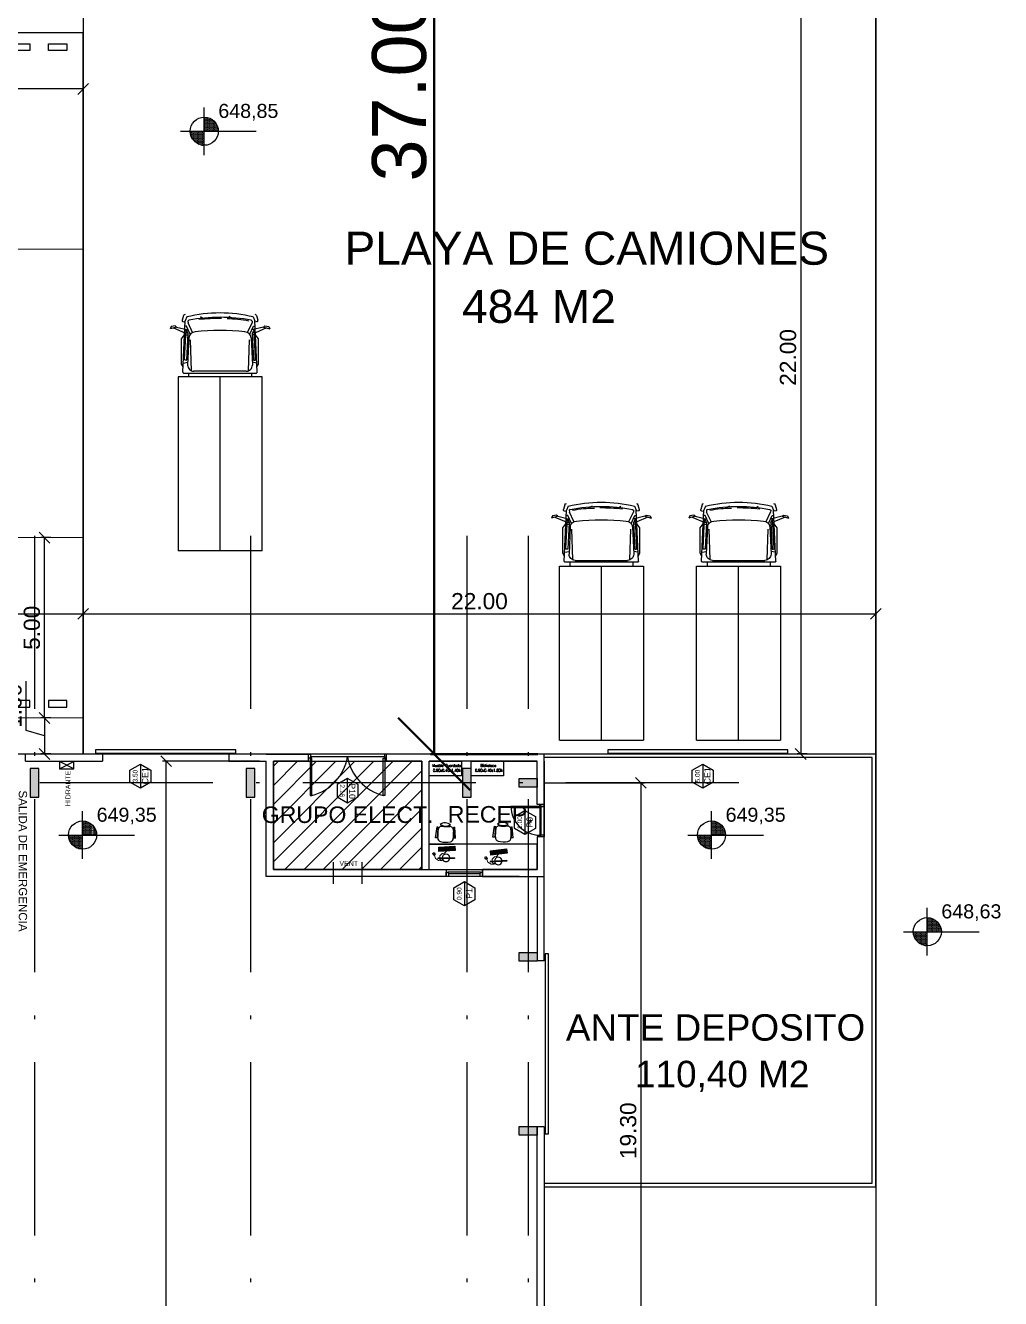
# Model space of a CAD drawing. Header units: metres. Extents: x 0 to 8715937, y -236336 to 216.
# Drawn here: x 176.4 to 203.46, y 92.03 to 127.34 of the extents above; entities that cross this region are included whole.
import ezdxf
from ezdxf.enums import TextEntityAlignment as Align

# ---------------------------------------------------------------- set-up
doc = ezdxf.new("R2010")
doc.units = ezdxf.units.M
doc.header["$MEASUREMENT"] = 0
doc.header["$PDMODE"] = 3
doc.linetypes.add('ACAD_ISO10W100', pattern=[18, 12, -3, 0, -3])
doc.linetypes.add('CENTRO', pattern=[2, 1.25, -0.25, 0.25, -0.25])
for name, color, linetype in [('0-BLOCK-ARQUITECTURA', 7, 'Continuous'), ('0-BLOCK-COCHERAS', 7, 'Continuous'), ('0-BLOCK-ESTRUCTURA', 7, 'Continuous'), ('1', 7, 'Continuous'), ('Autos', 65, 'Double0 raya'), ('AUX', 251, 'Continuous'), ('CARPINTERIA', 3, 'Continuous'), ('CARPINTERIA II', 7, 'Continuous'), ('CARPINTERIA III', 252, 'Continuous'), ('COCHERAS', 251, 'Continuous'), ('COLUMNAS', 210, 'Continuous'), ('COLUMNAS HATCH', 251, 'Continuous'), ('COTAS ESTACIONAMIENTO', 2, 'Continuous'), ('COTAS EXTERIORES', 2, 'Continuous'), ('COTAS INTERIORES', 2, 'Continuous'), ('EJES', 251, 'ACAD_ISO10W100'), ('FRIO', 7, 'Continuous'), ('MUEBLES', 45, 'Continuous'), ('MURO', 4, 'Continuous'), ('MURO_BL_HORM', 4, 'Continuous'), ('terreno mensura', 6, 'Continuous'), ('TEXTO', 7, 'Continuous'), ('TXT CARP', 3, 'Continuous')]:
    doc.layers.add(name, color=color, linetype=linetype)
doc.styles.add('AR', font='arial.ttf')
doc.styles.add('ARIAL', font='arial.ttf')
doc.styles.add('txt7', font='romans.shx', dxfattribs={"width": 0.7})
doc.linetypes.add('Double0 raya', pattern='A,0,[3,modif2010-21.Shx,S=0.001058,R=0,X=0,Y=-0.033333],-0.283333,0', length=0.283333)
doc.dimstyles.new('DIARCO-01', dxfattribs={"dimtxt": 0.45, "dimasz": 0.3, "dimexe": 0.1, "dimexo": 0.18, "dimgap": 0.12, "dimtad": 1, "dimzin": 0, "dimdsep": 46, "dimtxsty": 'AR', "dimblk": 'OBLIQUE', "dimcen": 0.09, "dimclrd": 52, "dimclre": 251, "dimclrt": 256, "dimadec": 0, "dimazin": 0, "dimtfac": 1, "dimtofl": 0, "dimtmove": 1, "dimatfit": 3, "dimldrblk": 'OBLIQUE', "dimfxl": 0.18, "dimtolj": 1, "dimtzin": 0, "dimarcsym": 1})

# ---------------------------------------------------------------- blocks, each defined once
blk = doc.blocks.new('CAMION')
at = {"layer": 'Autos', "linetype": 'Continuous', "flags": 128}
for points in [[(0, 0, 0.059845), (-0.923, -0.111)], [(0.923, -0.111, 0.059845), (0, 0)], [(-1.052, -0.204, 0.435175), (-1.029, -0.241)], [(-0.971, -0.04, 0.277983), (-1.015, -0.074)], [(0, -0.12, 0.045933), (-0.866, -0.2)], [(0.044, -0.153, 0.032238), (-0.585, -0.185)], [(0.866, -0.2, 0.045933), (0, -0.12)], [(0.8, -0.224, 0.042433), (0.194, -0.163)], [(1.015, -0.074, 0.277983), (0.971, -0.04)], [(1.029, -0.241, 0.435175), (1.052, -0.204)], [(-0.892, -0.571, 0.121194), (-0.893, -0.566)], [(-0.692, -0.525, 0.400399), (-0.862, -0.687)], [(0.692, -0.525, 0.054077), (-0.692, -0.525)], [(0.862, -0.687, 0.400399), (0.692, -0.525)], [(0.893, -0.566, 0.121194), (0.892, -0.571)], [(-0.984, -1.287, 0.428165), (-0.964, -1.308)], [(-0.936, -1.308, 0.400399), (-0.926, -1.298)], [(0.926, -1.298, 0.400399), (0.936, -1.308)], [(0.964, -1.308, 0.428165), (0.984, -1.287)], [(-1.031, -1.636, 0.428165), (-1.001, -1.668)], [(-0.898, -1.444, 0.414214), (-0.728, -1.614)], [(0.728, -1.614, 0.414214), (0.898, -1.444)], [(1.001, -1.668, 0.428165), (1.031, -1.636)]]:
    blk.add_lwpolyline(points, format="xyb", dxfattribs=at)
for points in [[(-1.015, -0.074), (-1.052, -0.204)], [(-1.031, -1.636), (-0.964, -0.222)], [(-1.029, -0.241), (-0.966, -0.254)], [(-0.923, -0.111), (-0.964, -0.222)], [(-0.866, -0.2), (-0.893, -0.224)], [(-0.893, -0.224), (-0.888, -0.274)], [(-0.764, -0.541), (-0.888, -0.274)], [(-0.451, -0.172), (-0.545, -0.11)], [(0.365, -0.17), (0.247, -0.098)], [(0.764, -0.541), (0.888, -0.274)], [(0.866, -0.2), (0.893, -0.224)], [(0.893, -0.224), (0.888, -0.274)], [(0.923, -0.111), (0.964, -0.222)], [(1.031, -1.636), (0.964, -0.222)], [(1.029, -0.241), (0.966, -0.254)], [(1.015, -0.074), (1.052, -0.204)], [(-1.357, -0.379), (-1.381, -0.44)], [(-1.211, -0.392), (-1.381, -0.44)], [(-1.245, -0.361), (-1.357, -0.379)], [(-1.29, -0.414), (-0.98, -0.549)], [(-1.211, -0.392), (-1.245, -0.361)], [(-1.211, -0.392), (-0.881, -0.47)], [(-1.066, -0.715), (-0.982, -0.603)], [(-0.984, -1.287), (-0.944, -0.455)], [(-0.929, -0.366), (-0.971, -0.366)], [(-0.952, -0.609), (-0.894, -0.609)], [(-0.949, -0.553), (-0.899, -0.553)], [(-0.944, -0.455), (-0.893, -0.566)], [(-0.825, -0.589), (-0.929, -0.366)], [(-0.892, -0.571), (-0.926, -1.298)], [(-0.862, -0.687), (-0.898, -1.444)], [(0.825, -0.589), (0.929, -0.366)], [(0.862, -0.687), (0.898, -1.444)], [(1.211, -0.392), (0.881, -0.47)], [(0.892, -0.571), (0.926, -1.298)], [(0.944, -0.455), (0.893, -0.566)], [(0.952, -0.609), (0.894, -0.609)], [(0.949, -0.553), (0.899, -0.553)], [(0.929, -0.366), (0.971, -0.366)], [(0.984, -1.287), (0.944, -0.455)], [(1.29, -0.414), (0.98, -0.549)], [(1.066, -0.715), (0.982, -0.603)], [(1.211, -0.392), (1.245, -0.361)], [(1.211, -0.392), (1.381, -0.44)], [(1.245, -0.361), (1.357, -0.379)], [(1.357, -0.379), (1.381, -0.44)], [(-1.066, -1.417), (-1.066, -0.715)], [(-0.792, -1.601), (-0.815, -0.749)], [(0.792, -1.601), (0.815, -0.749)], [(1.066, -1.417), (1.066, -0.715)], [(-1.02, -1.389), (-0.894, -1.367)], [(-0.936, -1.308), (-0.964, -1.308)], [(1.02, -1.389), (0.894, -1.367)], [(0.936, -1.308), (0.964, -1.308)], [(-1.025, -1.498), (-1.066, -1.417)], [(-1.001, -1.668), (1.001, -1.668)], [(-0.875, -1.668), (-0.875, -1.771)], [(0.728, -1.614), (-0.728, -1.614)], [(0.875, -1.668), (0.875, -1.771)], [(1.025, -1.498), (1.066, -1.417)], [(1.165, -1.771), (-1.165, -1.771)], [(-1.165, -1.771), (-1.165, -6.599)], [(0, -6.599), (0, -1.771)], [(1.165, -6.599), (1.165, -1.771)], [(1.165, -6.599), (-1.165, -6.599)]]:
    blk.add_lwpolyline(points, dxfattribs=at)
blk = doc.blocks.new('_Oblique')
at = {"layer": '1', "color": 0, "lineweight": -2}
blk.add_line((-0.5, -0.5), (0.5, 0.5), dxfattribs=at)
blk = doc.blocks.new('*D115')
at = {"layer": 'COTAS ESTACIONAMIENTO', "color": 251, "lineweight": -2, "transparency": 16777216}
for p, q in [((90.28, 110.836), (90.28, 111.116)), ((112.28, 110.836), (112.28, 111.116))]:
    blk.add_line(p, q, dxfattribs=at)
at = {"layer": 'COTAS ESTACIONAMIENTO', "color": 52, "lineweight": -2, "transparency": 16777216}
blk.add_line((90.28, 111.016), (112.28, 111.016), dxfattribs=at)
at = {"layer": 'Defpoints', "color": 0, "transparency": 16777216}
for p in [(112.28, 111.016), (90.28, 107.13), (112.28, 107.13)]:
    blk.add_point(p, dxfattribs=at)
at = {"layer": 'COTAS ESTACIONAMIENTO', "color": 52, "lineweight": -2, "transparency": 16777216, "xscale": 0.3, "yscale": 0.3, "zscale": 0.3, "rotation": 180}
blk.add_blockref('_Oblique', (90.28, 111.016), dxfattribs=at)
at = {"layer": 'COTAS ESTACIONAMIENTO', "color": 52, "lineweight": -2, "transparency": 16777216, "xscale": 0.3, "yscale": 0.3, "zscale": 0.3}
blk.add_blockref('_Oblique', (112.28, 111.016), dxfattribs=at)
at = {"layer": 'COTAS ESTACIONAMIENTO', "transparency": 16777216, "insert": (101.28, 111.366), "char_height": 0.45, "attachment_point": 5, "style": 'AR'}
blk.add_mtext('\\A1;22.00', dxfattribs=at)
blk = doc.blocks.new('*D116')
at = {"layer": 'COTAS ESTACIONAMIENTO', "color": 251, "lineweight": -2, "transparency": 16777216}
for p, q in [((110.375, 129.13), (110.095, 129.13)), ((110.375, 107.13), (110.095, 107.13))]:
    blk.add_line(p, q, dxfattribs=at)
at = {"layer": 'COTAS ESTACIONAMIENTO', "color": 52, "lineweight": -2, "transparency": 16777216}
blk.add_line((110.195, 129.13), (110.195, 107.13), dxfattribs=at)
at = {"layer": 'Defpoints', "color": 0, "transparency": 16777216}
for p in [(111.48, 129.13), (110.195, 107.13), (111.48, 107.13)]:
    blk.add_point(p, dxfattribs=at)
at = {"layer": 'COTAS ESTACIONAMIENTO', "color": 52, "lineweight": -2, "transparency": 16777216, "xscale": 0.3, "yscale": 0.3, "zscale": 0.3}
for p, rotation in [((110.195, 129.13), 90), ((110.195, 107.13), 270)]:
    blk.add_blockref('_Oblique', p, dxfattribs=dict(at, rotation=rotation))
at = {"layer": 'COTAS ESTACIONAMIENTO', "transparency": 16777216, "insert": (109.845, 118.13), "char_height": 0.45, "attachment_point": 5, "rotation": 90, "style": 'AR'}
blk.add_mtext('\\A1;22.00', dxfattribs=at)
blk = doc.blocks.new('Cochera 6 mts')
at = {"lineweight": 0}
blk.add_lwpolyline([(0, 0), (2.5, 0), (2.5, -6), (0, -6)], close=True, dxfattribs=at)
for points in [[(0.959, -0.3), (0.447, -0.3), (0.447, -0.488), (0.959, -0.488)], [(1.987, -0.3), (1.475, -0.3), (1.475, -0.488), (1.987, -0.488)]]:
    blk.add_lwpolyline(points, close=True)
blk = doc.blocks.new('*D124')
at = {"layer": 'COTAS ESTACIONAMIENTO', "color": 251, "lineweight": -2, "transparency": 16777216}
for p, q in [((89.389, 113.13), (89.109, 113.13)), ((89.389, 108.13), (89.109, 108.13))]:
    blk.add_line(p, q, dxfattribs=at)
at = {"layer": 'COTAS ESTACIONAMIENTO', "color": 52, "lineweight": -2, "transparency": 16777216}
blk.add_line((89.209, 108.13), (89.209, 113.13), dxfattribs=at)
at = {"layer": 'Defpoints', "color": 0, "transparency": 16777216}
for p in [(89.209, 113.13), (90.28, 113.13), (90.28, 108.13)]:
    blk.add_point(p, dxfattribs=at)
at = {"layer": 'COTAS ESTACIONAMIENTO', "color": 52, "lineweight": -2, "transparency": 16777216, "xscale": 0.3, "yscale": 0.3, "zscale": 0.3}
for p, rotation in [((89.209, 113.13), 90), ((89.209, 108.13), 270)]:
    blk.add_blockref('_Oblique', p, dxfattribs=dict(at, rotation=rotation))
at = {"layer": 'COTAS ESTACIONAMIENTO', "transparency": 16777216, "insert": (88.86, 110.63), "char_height": 0.45, "attachment_point": 5, "rotation": 90, "style": 'AR'}
blk.add_mtext('\\A1;5.00', dxfattribs=at)
blk = doc.blocks.new('*D125')
at = {"layer": 'COTAS ESTACIONAMIENTO', "color": 52, "lineweight": -2, "transparency": 16777216}
for p, q in [((88.7, 107.783), (88.7, 109.148)), ((89.209, 108.13), (89.209, 107.13)), ((89.209, 107.63), (88.7, 107.783))]:
    blk.add_line(p, q, dxfattribs=at)
at = {"layer": 'COTAS ESTACIONAMIENTO', "color": 251, "lineweight": -2, "transparency": 16777216}
for p, q in [((89.389, 108.13), (89.109, 108.13)), ((89.389, 107.13), (89.109, 107.13))]:
    blk.add_line(p, q, dxfattribs=at)
at = {"layer": 'Defpoints', "color": 0, "transparency": 16777216}
for p in [(90.28, 108.13), (89.209, 107.13), (90.28, 107.13)]:
    blk.add_point(p, dxfattribs=at)
at = {"layer": 'COTAS ESTACIONAMIENTO', "color": 52, "lineweight": -2, "transparency": 16777216, "xscale": 0.3, "yscale": 0.3, "zscale": 0.3}
for p, rotation in [((89.209, 108.13), 90), ((89.209, 107.13), 270)]:
    blk.add_blockref('_Oblique', p, dxfattribs=dict(at, rotation=rotation))
at = {"layer": 'COTAS ESTACIONAMIENTO', "transparency": 16777216, "insert": (88.35, 108.466), "char_height": 0.45, "attachment_point": 5, "rotation": 90, "style": 'AR'}
blk.add_mtext('\\A1;1.00', dxfattribs=at)
blk = doc.blocks.new('Cochera 5 mts')
at = {"lineweight": 0}
blk.add_lwpolyline([(0, 0), (-2.5, 0), (-2.5, 5), (0, 5)], close=True, dxfattribs=at)
for points in [[(-1.987, 0.3), (-1.475, 0.3), (-1.475, 0.488), (-1.987, 0.488)], [(-0.959, 0.3), (-0.447, 0.3), (-0.447, 0.488), (-0.959, 0.488)]]:
    blk.add_lwpolyline(points, close=True)
blk = doc.blocks.new('*D126')
at = {"layer": 'COTAS ESTACIONAMIENTO', "color": 251, "lineweight": -2, "transparency": 16777216}
for p, q in [((82.78, 111.196), (82.78, 110.916)), ((90.28, 111.196), (90.28, 110.916))]:
    blk.add_line(p, q, dxfattribs=at)
at = {"layer": 'COTAS ESTACIONAMIENTO', "color": 52, "lineweight": -2, "transparency": 16777216}
blk.add_line((82.78, 111.016), (90.28, 111.016), dxfattribs=at)
at = {"layer": 'Defpoints', "color": 0, "transparency": 16777216}
for p in [(82.78, 113.13), (90.28, 113.13), (90.28, 111.016)]:
    blk.add_point(p, dxfattribs=at)
at = {"layer": 'COTAS ESTACIONAMIENTO', "color": 52, "lineweight": -2, "transparency": 16777216, "xscale": 0.3, "yscale": 0.3, "zscale": 0.3, "rotation": 180}
blk.add_blockref('_Oblique', (82.78, 111.016), dxfattribs=at)
at = {"layer": 'COTAS ESTACIONAMIENTO', "color": 52, "lineweight": -2, "transparency": 16777216, "xscale": 0.3, "yscale": 0.3, "zscale": 0.3}
blk.add_blockref('_Oblique', (90.28, 111.016), dxfattribs=at)
at = {"layer": 'COTAS ESTACIONAMIENTO', "transparency": 16777216, "insert": (86.53, 111.366), "char_height": 0.45, "attachment_point": 5, "style": 'AR'}
blk.add_mtext('\\A1;7.50', dxfattribs=at)
blk = doc.blocks.new('*D127')
at = {"layer": 'COTAS ESTACIONAMIENTO', "color": 251, "lineweight": -2, "transparency": 16777216}
for p, q in [((50.28, 125.754), (50.28, 125.474)), ((90.28, 125.754), (90.28, 125.474))]:
    blk.add_line(p, q, dxfattribs=at)
at = {"layer": 'COTAS ESTACIONAMIENTO', "color": 52, "lineweight": -2, "transparency": 16777216}
blk.add_line((90.28, 125.574), (50.28, 125.574), dxfattribs=at)
at = {"layer": 'Defpoints', "color": 0, "transparency": 16777216}
for p in [(50.28, 127.13), (90.28, 127.13), (50.28, 125.574)]:
    blk.add_point(p, dxfattribs=at)
at = {"layer": 'COTAS ESTACIONAMIENTO', "color": 52, "lineweight": -2, "transparency": 16777216, "xscale": 0.3, "yscale": 0.3, "zscale": 0.3, "rotation": 180}
blk.add_blockref('_Oblique', (50.28, 125.574), dxfattribs=at)
at = {"layer": 'COTAS ESTACIONAMIENTO', "color": 52, "lineweight": -2, "transparency": 16777216, "xscale": 0.3, "yscale": 0.3, "zscale": 0.3}
blk.add_blockref('_Oblique', (90.28, 125.574), dxfattribs=at)
at = {"layer": 'COTAS ESTACIONAMIENTO', "transparency": 16777216, "insert": (70.28, 125.924), "char_height": 0.45, "attachment_point": 5, "style": 'AR'}
blk.add_mtext('\\A1;40.00', dxfattribs=at)
blk = doc.blocks.new('*D226')
at = {"layer": 'COTAS INTERIORES', "color": 251, "lineweight": -2, "ltscale": 0.1, "transparency": 16777216}
for p, q in [((95.18, 106.929), (92.487, 106.929)), ((96.18, 48.029), (92.487, 48.029))]:
    blk.add_line(p, q, dxfattribs=at)
at = {"layer": 'COTAS INTERIORES', "color": 52, "lineweight": -2, "ltscale": 0.1, "transparency": 16777216}
blk.add_line((92.587, 48.029), (92.587, 106.929), dxfattribs=at)
at = {"layer": 'Defpoints', "color": 0, "ltscale": 0.1, "transparency": 16777216}
for p in [(92.587, 106.929), (95.36, 106.929), (96.36, 48.029)]:
    blk.add_point(p, dxfattribs=at)
at = {"layer": 'COTAS INTERIORES', "color": 52, "lineweight": -2, "ltscale": 0.1, "transparency": 16777216, "xscale": 0.3, "yscale": 0.3, "zscale": 0.3}
for p, rotation in [((92.587, 106.929), 90), ((92.587, 48.029), 270)]:
    blk.add_blockref('_Oblique', p, dxfattribs=dict(at, rotation=rotation))
at = {"layer": 'COTAS INTERIORES', "ltscale": 0.1, "transparency": 16777216, "insert": (92.237, 77.479), "char_height": 0.45, "attachment_point": 5, "rotation": 90, "style": 'AR'}
blk.add_mtext('\\A1;58.90', dxfattribs=at)
blk = doc.blocks.new('DESCARP')
at = {"layer": 'TXT CARP', "lineweight": -3, "ltscale": 0.5}
for p, q in [((0.168, 0.291), (0, 0)), ((0, 0), (0.168, -0.291)), ((0, 0), (0.672, 0)), ((0.504, 0.291), (0.168, 0.291)), ((0.672, 0), (0.504, 0.291)), ((0.504, -0.291), (0.672, 0)), ((0.168, -0.291), (0.504, -0.291))]:
    blk.add_line(p, q, dxfattribs=at)
blk = doc.blocks.new('CARPINTERIA')
at = {"layer": 'TXT CARP', "color": 3, "rotation": 180.0682455120744}
blk.add_blockref('DESCARP', (0.336, 0), dxfattribs=at)
at = {"layer": 'TXT CARP', "style": 'AR'}
blk.add_attdef('DESIGNACION', text='', height=0.175, rotation=0.0683, dxfattribs=at).set_placement((0.011, 0.129), align=Align.MIDDLE)
at = {"layer": 'TXT CARP', "ltscale": 0.1, "style": 'AR'}
blk.add_attdef('ANCHO', text='', height=0.13, dxfattribs=at).set_placement((0.002, -0.147), align=Align.MIDDLE)
blk = doc.blocks.new('Puerta Interior_88', base_point=(4856027, 87357))
at = {"layer": 'CARPINTERIA', "linetype": 'Continuous', "ltscale": 0.001}
for points in [[(4855637, 87232), (4855577, 87232), (4855577, 87357), (4855627, 87357), (4855627, 87322), (4855637, 87322), (4855637, 87232)], [(4856417, 87322), (4856427, 87322), (4856427, 87357), (4856477, 87357), (4856477, 87232), (4856417, 87232), (4856417, 87322), (4856427, 87322)]]:
    blk.add_lwpolyline(points, dxfattribs=at)
at = {"layer": 'CARPINTERIA II', "color": 7, "linetype": 'Continuous'}
blk.add_lwpolyline([(4856387, 88157), (4856427, 88157), (4856427, 87357), (4856387, 87357)], close=True, dxfattribs=at)
at = {"layer": 'CARPINTERIA III', "linetype": 'Continuous'}
blk.add_lwpolyline([(4856427, 88157, 0.414214), (4855627, 87357)], format="xyb", dxfattribs=at)
for points in [[(4856427, 87357), (4855627, 87357)], [(4855627, 87322), (4856427, 87322)], [(4856427, 87232), (4855627, 87232)]]:
    blk.add_lwpolyline(points, dxfattribs=at)
blk = doc.blocks.new('puerta doble')
at = {"layer": 'CARPINTERIA', "linetype": 'Continuous', "ltscale": 0.001}
for points in [[(0.06, -0.035), (0.05, -0.035), (0.05, 0), (0, 0), (0, -0.125), (0.06, -0.125), (0.06, -0.035), (0.05, -0.035)], [(2.34, -0.035), (2.35, -0.035), (2.35, 0), (2.4, 0), (2.4, -0.125), (2.34, -0.125), (2.34, -0.035), (2.35, -0.035)]]:
    blk.add_lwpolyline(points, dxfattribs=at)
at = {"layer": 'CARPINTERIA II', "color": 7, "linetype": 'Continuous'}
for points in [[(0.05, 0), (0.05, 1.15), (0.1, 1.15), (0.1, 0)], [(2.35, 0), (2.35, 1.15), (2.3, 1.15), (2.3, 0)]]:
    blk.add_lwpolyline(points, close=True, dxfattribs=at)
at = {"layer": 'CARPINTERIA III', "linetype": 'Continuous'}
blk.add_line((0.06, -0.035), (2.34, -0.035), dxfattribs=at)
for centre, start, end in [((-0.268, -0.295), 10.0347, 75.7042), ((2.668, -0.295), 104.2958, 169.9653)]:
    blk.add_arc(centre, 1.491, start, end, dxfattribs=at)
blk = doc.blocks.new('NivP')
at = {"layer": 'AUX', "ltscale": 0.21}
h = blk.add_hatch(dxfattribs=at)
h.set_pattern_fill('DOTS', color=256, scale=0.016, style=0)
h.set_pattern_definition([(0, (-0.39, -0.39), (0.0127, 0.0254), [0, -0.0254])])
h.paths.add_polyline_path([(0, 0.39), (0, 0), (0.39, 0, 0.414214)])
h.paths.add_polyline_path([(-0.39, 0, 0.414214), (0, -0.39), (0, 0)])
at = {"layer": 'TEXTO', "ltscale": 0.21}
for points in [[(0, -0.66), (0, 0.66)], [(-0.66, 0), (1.44, 0)]]:
    blk.add_lwpolyline(points, dxfattribs=at)
blk.add_circle((0, 0), 0.39, dxfattribs=at)
blk = doc.blocks.new('*D227')
at = {"layer": 'COTAS EXTERIORES', "color": 251, "lineweight": 40, "ltscale": 0.1, "transparency": 16777216}
for p, q in [((112.1, 144.13), (99.925, 144.13)), ((102.9, 107.129), (99.925, 107.129))]:
    blk.add_line(p, q, dxfattribs=at)
at = {"layer": 'COTAS EXTERIORES', "color": 52, "lineweight": 40, "ltscale": 0.1, "transparency": 16777216}
blk.add_line((100.025, 107.129), (100.025, 144.13), dxfattribs=at)
at = {"layer": 'Defpoints', "color": 0, "ltscale": 0.1, "transparency": 16777216}
for p in [(100.025, 144.13), (112.28, 144.13), (103.08, 107.129)]:
    blk.add_point(p, dxfattribs=at)
at = {"layer": 'COTAS EXTERIORES', "color": 52, "lineweight": 40, "ltscale": 0.1, "transparency": 16777216, "xscale": 2, "yscale": 2, "zscale": 2}
for p, rotation in [((100.025, 144.13), 90), ((100.025, 107.129), 270)]:
    blk.add_blockref('_Oblique', p, dxfattribs=dict(at, rotation=rotation))
at = {"layer": 'COTAS EXTERIORES', "lineweight": 40, "ltscale": 0.1, "transparency": 16777216, "insert": (99.059, 125.63), "char_height": 1.5, "attachment_point": 5, "rotation": 90, "style": 'AR'}
blk.add_mtext('\\A1;37.00', dxfattribs=at)
blk = doc.blocks.new('COLUMNA 0.24 x 0.80')
at = {"layer": 'COLUMNAS HATCH', "ltscale": 0.1}
blk.add_hatch(color=256, dxfattribs=at).paths.add_polyline_path([(0, 0.8), (0.24, 0.8), (0.24, 0), (0, 0)])
at = {"layer": 'COLUMNAS', "ltscale": 0.1}
blk.add_lwpolyline([(0, 0.8), (0.24, 0.8), (0.24, 0), (0, 0)], close=True, dxfattribs=at)
blk = doc.blocks.new('*D99')
at = {"layer": 'COTAS INTERIORES', "color": 251, "lineweight": -2, "ltscale": 0.1, "transparency": 16777216}
for p, q in [((103.06, 106.33), (105.86, 106.33)), ((103.06, 87.03), (105.86, 87.03))]:
    blk.add_line(p, q, dxfattribs=at)
at = {"layer": 'COTAS INTERIORES', "color": 52, "lineweight": -2, "ltscale": 0.1, "transparency": 16777216}
blk.add_line((105.76, 106.33), (105.76, 87.03), dxfattribs=at)
at = {"layer": 'Defpoints', "color": 0, "ltscale": 0.1, "transparency": 16777216}
for p in [(102.88, 106.33), (102.88, 87.03), (105.76, 87.03)]:
    blk.add_point(p, dxfattribs=at)
at = {"layer": 'COTAS INTERIORES', "color": 52, "lineweight": -2, "ltscale": 0.1, "transparency": 16777216, "xscale": 0.3, "yscale": 0.3, "zscale": 0.3}
for p, rotation in [((105.76, 106.33), 90), ((105.76, 87.03), 270)]:
    blk.add_blockref('_Oblique', p, dxfattribs=dict(at, rotation=rotation))
at = {"layer": 'COTAS INTERIORES', "ltscale": 0.1, "transparency": 16777216, "insert": (105.41, 96.68), "char_height": 0.45, "attachment_point": 5, "rotation": 90, "style": 'AR'}
blk.add_mtext('\\A1;19.30', dxfattribs=at)
blk = doc.blocks.new('COLUMNA 0.24 x 0.50')
at = {"layer": 'COLUMNAS HATCH', "ltscale": 0.1}
blk.add_hatch(color=256, dxfattribs=at).paths.add_polyline_path([(0.5, 0), (0.5, -0.24), (0, -0.24), (0, 0)])
at = {"layer": 'COLUMNAS', "ltscale": 0.1}
blk.add_lwpolyline([(0.5, 0), (0.5, -0.24), (0, -0.24), (0, 0)], close=True, dxfattribs=at)
blk = doc.blocks.new('mouse standard')
at = {"layer": 'MUEBLES', "linetype": 'Continuous', "lineweight": 25}
for p, q in [((-0.023, -0.005), (0.023, 0.005)), ((0, 0), (0.004, -0.024))]:
    blk.add_line(p, q, dxfattribs=at)
blk.add_ellipse((-0.003, 0.014), major_axis=(0.0067, -0.038), ratio=0.64777, dxfattribs=at)
blk = doc.blocks.new('teclado estandard')
at = {"layer": 'MUEBLES', "linetype": 'Continuous', "lineweight": 25}
for p, q in [((-0.45, 0.12), (0, 0.12)), ((-0.45, 0), (-0.45, 0.12)), ((-0.45, 0.1), (0, 0.1)), ((-0.45, 0.09), (0, 0.09)), ((-0.45, 0.08), (0, 0.08)), ((-0.45, 0.07), (0, 0.07)), ((-0.45, 0.06), (0, 0.06)), ((-0.45, 0.05), (0, 0.05)), ((-0.45, 0.04), (0, 0.04)), ((-0.45, 0.03), (0, 0.03)), ((-0.45, 0.02), (0, 0.02)), ((0, 0), (-0.45, 0)), ((-0.434, 0.02), (-0.434, 0.12)), ((-0.424, 0.02), (-0.424, 0.12)), ((-0.414, 0.02), (-0.414, 0.12)), ((-0.404, 0.02), (-0.404, 0.12)), ((-0.394, 0.02), (-0.394, 0.12)), ((-0.384, 0.02), (-0.384, 0.12)), ((-0.374, 0.02), (-0.374, 0.12)), ((-0.02, 0.12), (-0.02, 0)), ((-0.01, 0.12), (-0.01, 0)), ((0, 0.12), (0, 0))]:
    blk.add_line(p, q, dxfattribs=at)
blk = doc.blocks.new('monitor pc')
at = {"layer": 'MUEBLES', "linetype": 'Continuous', "lineweight": 25}
for p, q in [((-0.203, 0.117), (-0.193, 0.134)), ((-0.203, 0.117), (0.197, -0.115)), ((-0.193, 0.134), (0.207, -0.097)), ((0.197, -0.115), (0.207, -0.097))]:
    blk.add_line(p, q, dxfattribs=at)
for start, end in [(150.3223, 329.6777), (340.6725, 139.3275)]:
    blk.add_arc((0, 0), 0.105, start, end, dxfattribs=at)
blk = doc.blocks.new('A$C33634EC6')
at = {"layer": 'MUEBLES', "linetype": 'CENTRO', "lineweight": 18}
for p, q in [((0.228, 0.06), (0.274, 0.032)), ((0.274, 0.032), (0.304, 0.043))]:
    blk.add_line(p, q, dxfattribs=at)
for points in [[(0.062, 0.093), (0.119, 0.021), (0.22, 0), (0.301, 0.027), (0.325, 0.049), (0.329, 0.056)], [(0.324, 0.327), (0.294, 0.251), (0.242, 0.219), (0.205, 0.141), (0.215, 0.103), (0.222, 0.079)]]:
    blk.add_lwpolyline(points, dxfattribs=at)
for name, p, rotation in [('teclado estandard', (0.085, 0.346), 205.4339014883055), ('monitor pc', (0.381, 0.147), 233.2319994036899), ('mouse standard', (0.043, 0.109), 36.60633259912523)]:
    blk.add_blockref(name, p, dxfattribs=dict(at, rotation=rotation))
blk = doc.blocks.new('A$C48460DEA')
at = {"layer": 'MUEBLES', "ltscale": 0.21, "rotation": 150.9896533043366}
blk.add_blockref('A$C33634EC6', (0.691, 0.262), dxfattribs=at)
blk = doc.blocks.new('DPM-COCHERAS')
at = {"layer": 'COCHERAS', "ltscale": 0.1}
for points in [[(90.28, 107.13), (112.28, 107.13), (112.28, 129.13), (90.28, 129.13)], [(0, 102.13), (21.88, 102.13), (21.88, 107.13), (90.28, 107.13), (90.28, 127.13), (0, 127.13)]]:
    blk.add_lwpolyline(points, close=True, dxfattribs=at)
at = {"layer": 'terreno mensura', "ltscale": 0.1}
blk.add_lwpolyline([(112.279, 0), (0, 0), (0, 146.67), (112.28, 144.13)], close=True, dxfattribs=at)
at = {"layer": 'COCHERAS', "xscale": -1}
blk.add_blockref('Cochera 6 mts', (90.28, 127.13), dxfattribs=at)
at = {"layer": 'COCHERAS'}
blk.add_blockref('Cochera 5 mts', (90.28, 108.13), dxfattribs=at)
at = {"layer": 'MURO_BL_HORM'}
blk.add_blockref('CAMION', (94.08, 119.362), dxfattribs=at)
at = {"layer": 'MURO_BL_HORM', "xscale": -1}
for p in [(104.663, 114.115), (108.473, 114.115)]:
    blk.add_blockref('CAMION', p, dxfattribs=at)
at = {"layer": 'TEXTO', "style": 'ARIAL'}
for s, height, p in [('PLAYA DE CAMIONES', 0.91653, (97.535, 120.7)), ('484 M2', 0.9165, (100.797, 119.086)), ('ANTE DEPOSITO', 0.73322, (103.678, 99.179)), ('110,40 M2', 0.7332, (105.597, 97.888))]:
    blk.add_text(s, height=height, dxfattribs=at).set_placement(p)
at = {"layer": 'COTAS ESTACIONAMIENTO'}
for base, p1, p2, angle, picture, middle in [((110.195, 107.13), (111.48, 129.13), (111.48, 107.13), 270, '*D116', (109.845, 118.13)), ((50.28, 125.574), (90.28, 127.13), (50.28, 127.13), 180, '*D127', (70.28, 125.924)), ((89.209, 113.13), (90.28, 108.13), (90.28, 113.13), 90, '*D124', (88.86, 110.63)), ((89.209, 107.13), (90.28, 108.13), (90.28, 107.13), 90, '*D125', (88.35, 107.903))]:
    dim = blk.add_linear_dim(base=base, p1=p1, p2=p2, angle=angle, dimstyle='DIARCO-01', override={"dimfxlon": 1}, dxfattribs=at)
    dim.commit()
    dim.dimension.update_dxf_attribs({"geometry": picture, "text_midpoint": middle})
for base, p1, p2, picture, middle in [((90.28, 111.016), (82.78, 113.13), (90.28, 113.13), '*D126', (86.53, 111.366)), ((112.28, 111.016), (90.28, 107.13), (112.28, 107.13), '*D115', (101.28, 111.366))]:
    dim = blk.add_linear_dim(base=base, p1=p1, p2=p2, dimstyle='DIARCO-01', override={"dimfxlon": 1}, dxfattribs=at)
    dim.commit()
    dim.dimension.update_dxf_attribs({"geometry": picture, "text_midpoint": middle})
blk = doc.blocks.new('DPM-ARQUITECTURA')
at = {"ltscale": 0.1}
h = blk.add_hatch(dxfattribs=at)
h.set_pattern_fill('ANSI31', color=0, scale=3)
h.set_pattern_definition([(45, (80.54908, -120.5702), (-0.26516504, 0.26516504), [])])
h.paths.add_polyline_path([(99.68, 103.929), (95.56, 103.929), (95.56, 106.929), (99.68, 106.929)])
for p, q in [((90.025, 106.719), (89.625, 106.919)), ((89.625, 106.719), (90.025, 106.919))]:
    blk.add_line(p, q)
for p, q in [((103.08, 105.729), (102.88, 105.729)), ((97.22, 104.129), (97.22, 103.529)), ((98.02, 104.129), (98.02, 103.529))]:
    blk.add_line(p, q, dxfattribs=at)
blk.add_lwpolyline([(90.025, 106.719), (90.025, 106.919), (89.625, 106.919), (89.625, 106.719)], close=True)
at = {"layer": 'CARPINTERIA'}
for points in [[(103.08, 95.129), (112.28, 95.129), (112.28, 107.129), (103.08, 107.129)], [(103.08, 95.229), (112.18, 95.229), (112.18, 107.029), (103.08, 107.029)]]:
    blk.add_lwpolyline(points, dxfattribs=at)
at = {"layer": 'CARPINTERIA', "linetype": 'Continuous', "ltscale": 0.001}
for points in [[(100.42, 103.729), (100.36, 103.729), (100.36, 103.854), (100.41, 103.854), (100.41, 103.819), (100.42, 103.819), (100.42, 103.729)], [(101.3, 103.819), (101.31, 103.819), (101.31, 103.854), (101.36, 103.854), (101.36, 103.729), (101.3, 103.729), (101.3, 103.819), (101.31, 103.819)]]:
    blk.add_lwpolyline(points, dxfattribs=at)
at = {"layer": 'CARPINTERIA III', "linetype": 'Continuous'}
for points in [[(90.622, 107.249), (90.622, 107.149), (94.522, 107.149), (94.522, 107.249)], [(104.84, 107.249), (104.84, 107.149), (109.84, 107.149), (109.84, 107.249)], [(103.2, 101.592), (103.1, 101.592), (103.1, 96.592), (103.2, 96.592)]]:
    blk.add_lwpolyline(points, close=True, dxfattribs=at)
for points in [[(101.31, 103.854), (100.41, 103.854)], [(100.41, 103.819), (101.31, 103.819)], [(101.31, 103.729), (100.41, 103.729)]]:
    blk.add_lwpolyline(points, dxfattribs=at)
at = {"layer": 'Defpoints', "ltscale": 0.1}
blk.add_lwpolyline([(99.68, 103.929), (95.56, 103.929), (95.56, 106.929), (99.68, 106.929)], close=True, dxfattribs=at)
at = {"layer": 'MURO', "ltscale": 0.1}
for p, q in [((90.822, 107.129), (88.68, 107.129)), ((88.68, 106.929), (88.68, 107.129)), ((90.822, 107.129), (90.822, 106.929)), ((95.36, 107.129), (94.322, 107.129)), ((94.322, 107.129), (94.322, 106.929)), ((96.54, 107.129), (94.48, 107.129)), ((95.36, 107.129), (96.54, 107.129)), ((96.54, 106.929), (96.54, 107.129)), ((103.08, 107.129), (98.7, 107.129)), ((98.7, 106.929), (98.7, 107.129)), ((103.08, 101.392), (103.08, 107.129)), ((88.68, 106.929), (90.822, 106.929)), ((94.322, 106.929), (95.36, 106.929)), ((94.48, 106.929), (95.36, 106.929)), ((95.36, 103.729), (95.36, 106.929)), ((95.56, 106.929), (96.54, 106.929)), ((96.54, 106.929), (95.56, 106.929)), ((95.56, 106.929), (95.56, 103.929)), ((95.56, 103.929), (95.56, 106.929)), ((99.68, 106.929), (98.7, 106.929)), ((99.68, 103.929), (99.68, 106.929)), ((102.88, 106.929), (99.88, 106.929)), ((99.88, 103.929), (99.88, 106.929)), ((101.14, 106.929), (102.88, 106.929)), ((102.88, 105.729), (102.88, 106.929)), ((103.08, 106.929), (103.08, 105.729)), ((95.56, 103.929), (100.36, 103.929)), ((100.36, 103.929), (100.36, 103.729)), ((101.36, 103.729), (101.36, 103.929)), ((101.36, 103.929), (102.38, 103.929)), ((102.38, 103.729), (95.36, 103.729)), ((102.88, 103.729), (102.88, 101.392)), ((103.08, 101.392), (102.88, 101.392)), ((102.88, 48.029), (102.88, 96.792)), ((103.08, 96.792), (102.88, 96.792)), ((103.08, 96.792), (103.08, 47.829))]:
    blk.add_line(p, q, dxfattribs=at)
blk.add_lwpolyline([(103.08, 103.729), (103.08, 104.829), (102.88, 104.829), (102.88, 103.929), (101.36, 103.929), (101.36, 103.729)], close=True, dxfattribs=at)
at = {"layer": 'terreno mensura', "ltscale": 0.1}
blk.add_lwpolyline([(112.279, 0), (0, 0), (0, 146.67), (112.28, 144.13)], close=True, dxfattribs=at)
for p in [(93.643, 124.402), (90.266, 104.882), (107.721, 104.882), (113.709, 102.202)]:
    blk.add_blockref('NivP', p)
at = {"layer": 'CARPINTERIA', "ltscale": 0.1}
ref = blk.add_blockref('CARPINTERIA', (91.872, 106.515), dxfattribs=dict(at, xscale=-0.9999999999999966, rotation=270.0682455120742))
ref.add_attrib('DESIGNACION', 'CE1', dxfattribs={"layer": 'TXT CARP', "height": 0.175, "rotation": 89.9999, "style": 'AR'}).set_placement((92.001, 106.526), align=Align.MIDDLE)
ref.add_attrib('ANCHO', '3.50', dxfattribs={"layer": 'TXT CARP', "ltscale": 0.1, "height": 0.13, "rotation": 90.0682, "style": 'AR'}).set_placement((91.725, 106.517), align=Align.MIDDLE)
ref = blk.add_blockref('CARPINTERIA', (107.475, 106.515), dxfattribs=dict(at, xscale=-0.9999999999999952, rotation=270.0682455120742))
ref.add_attrib('DESIGNACION', 'CE1', dxfattribs={"layer": 'TXT CARP', "height": 0.175, "rotation": 89.9999, "style": 'AR'}).set_placement((107.604, 106.526), align=Align.MIDDLE)
ref.add_attrib('ANCHO', '5.00', dxfattribs={"layer": 'TXT CARP', "ltscale": 0.1, "height": 0.13, "rotation": 90.0682, "style": 'AR'}).set_placement((107.329, 106.517), align=Align.MIDDLE)
at = {"layer": 'CARPINTERIA', "ltscale": 0.1, "rotation": 269.9317544879258}
blk.add_blockref('CARPINTERIA', (97.62, 106.112), dxfattribs=at).add_auto_attribs({'DESIGNACION': 'P10', 'ANCHO': '2.16'})
at = {"layer": 'CARPINTERIA', "xscale": 0.001000000163912773, "yscale": 0.001000000163912773, "zscale": 0.001000000163912773, "rotation": 90}
blk.add_blockref('Puerta Interior_88', (102.955, 105.279), dxfattribs=at)
at = {"layer": 'CARPINTERIA', "ltscale": 0.1}
ref = blk.add_blockref('CARPINTERIA', (102.543, 105.229), dxfattribs=dict(at, xscale=-0.9999999999999952, rotation=270.0682455120742))
ref.add_attrib('DESIGNACION', 'P9', dxfattribs={"layer": 'TXT CARP', "height": 0.175, "rotation": 89.9999, "style": 'AR'}).set_placement((102.672, 105.24), align=Align.MIDDLE)
ref.add_attrib('ANCHO', '1.00', dxfattribs={"layer": 'TXT CARP', "ltscale": 0.1, "height": 0.13, "rotation": 90.0682, "style": 'AR'}).set_placement((102.396, 105.231), align=Align.MIDDLE)
ref = blk.add_blockref('CARPINTERIA', (100.863, 103.254), dxfattribs=dict(at, xscale=-0.9999999999999952, rotation=270.0682455120742))
ref.add_attrib('DESIGNACION', 'P1', dxfattribs={"layer": 'TXT CARP', "height": 0.175, "rotation": 89.9999, "style": 'AR'}).set_placement((100.992, 103.265), align=Align.MIDDLE)
ref.add_attrib('ANCHO', '0.90', dxfattribs={"layer": 'TXT CARP', "ltscale": 0.1, "height": 0.13, "rotation": 90.0682, "style": 'AR'}).set_placement((100.717, 103.256), align=Align.MIDDLE)
at = {"layer": 'MURO', "xscale": 0.8999999999068813, "yscale": 0.8999999999068813, "zscale": 0.8999999999068813, "rotation": 180}
blk.add_blockref('puerta doble', (98.7, 107.016), dxfattribs=at)
at = {"ltscale": 0.49, "char_height": 0.39, "width": 2.83425, "attachment_point": 1, "style": 'AR'}
for s, insert in [('648,85', (94.033, 125.161)), ('649,35', (90.656, 105.641)), ('649,35', (108.111, 105.641)), ('648,63', (114.099, 102.961))]:
    blk.add_mtext(s, dxfattribs=dict(at, insert=insert))
at = {"layer": 'TEXTO', "style": 'ARIAL'}
for s, height, rotation, p in [('HIDRANTE', 0.1375, 89.9847, (89.929, 105.684)), ('SALIDA DE EMERGENCIA', 0.22913, 270, (88.496, 106.118)), ('VENT', 0.1375, 359.9847, (97.396, 104.028))]:
    blk.add_text(s, height=height, rotation=rotation, dxfattribs=at).set_placement(p)
for s, height, p in [('GRUPO ELECT.', 0.45826, (95.239, 105.217)), ('RECEP.', 0.4583, (100.401, 105.228))]:
    blk.add_text(s, height=height, dxfattribs=at).set_placement(p)
at = {"layer": 'COTAS EXTERIORES', "lineweight": 40, "ltscale": 0.1}
dim = blk.add_linear_dim(base=(100.025, 144.13), p1=(103.08, 107.129), p2=(112.28, 144.13), angle=90, dimstyle='DIARCO-01', override={"dimtxt": 1.5, "dimasz": 2, "dimgap": 0.2, "dimlwd": 40, "dimlwe": 40}, dxfattribs=at)
dim.commit()
dim.dimension.update_dxf_attribs({"geometry": '*D227', "text_midpoint": (99.059, 125.63)})
at = {"layer": 'COTAS INTERIORES', "ltscale": 0.1}
dim = blk.add_linear_dim(base=(92.587, 106.929), p1=(96.36, 48.029), p2=(95.36, 106.929), angle=270, dimstyle='DIARCO-01', dxfattribs=at)
dim.commit()
dim.dimension.update_dxf_attribs({"geometry": '*D226', "text_midpoint": (92.237, 77.479)})
blk = doc.blocks.new('DPM-ESTRUCTURA')
at = {"layer": 'EJES', "ltscale": 0.4}
for p, q in [((88.928, 113.18), (88.928, 41.58)), ((94.928, 113.18), (94.928, 41.58)), ((100.928, 113.18), (100.928, 41.58)), ((102.63, 113.18), (102.63, 41.58)), ((108.48, 106.33), (16.48, 106.33))]:
    blk.add_line(p, q, dxfattribs=at)
at = {"layer": 'terreno mensura', "ltscale": 0.1}
blk.add_lwpolyline([(112.279, 0), (0, 0), (0, 146.67), (112.28, 144.13)], close=True, dxfattribs=at)
at = {"layer": 'COLUMNAS', "xscale": -1}
for p in [(89.048, 105.93), (95.048, 105.93), (101.048, 105.93)]:
    blk.add_blockref('COLUMNA 0.24 x 0.80', p, dxfattribs=at)
at = {"layer": 'COLUMNAS'}
for p in [(102.38, 106.45), (102.38, 101.625), (102.38, 96.8)]:
    blk.add_blockref('COLUMNA 0.24 x 0.50', p, dxfattribs=at)
at = {"layer": 'COTAS INTERIORES', "ltscale": 0.1}
dim = blk.add_linear_dim(base=(105.76, 87.03), p1=(102.88, 106.33), p2=(102.88, 87.03), angle=90, dimstyle='DIARCO-01', dxfattribs=at)
dim.commit()
dim.dimension.update_dxf_attribs({"geometry": '*D99', "text_midpoint": (105.41, 96.68)})

msp = doc.modelspace()

# ---------------------------------------------------------------- linework, layer by layer
at = {"layer": 'MUEBLES', "ltscale": 0.1}
for p, q in [((187.6, 106.929), (188.5, 106.929)), ((187.6, 106.529), (187.6, 106.929)), ((188.5, 106.929), (188.5, 106.529)), ((188.768, 106.929), (189.668, 106.929)), ((188.768, 106.529), (188.768, 106.929)), ((189.668, 106.929), (189.668, 106.529)), ((188.5, 106.529), (187.6, 106.529)), ((189.668, 106.529), (188.768, 106.529)), ((188.289, 105.059), (188.291, 105.097)), ((188.291, 105.097), (188.313, 105.099)), ((189.886, 105.073), (189.888, 105.111)), ((189.888, 105.111), (189.91, 105.112)), ((190.6, 104.629), (187.6, 104.629)), ((187.6, 104.629), (188.3, 104.629)), ((188.336, 104.792), (188.285, 104.794)), ((189.933, 104.805), (189.883, 104.808)), ((190.6, 103.929), (190.6, 104.629)), ((187.6, 103.929), (190.6, 103.929))]:
    msp.add_line(p, q, dxfattribs=at)
at = {"layer": 'MUEBLES', "ltscale": 0.21}
for p, q in [((187.777, 104.809), (187.822, 105.113)), ((187.822, 105.113), (187.845, 105.109)), ((187.842, 105.072), (187.827, 104.807)), ((187.831, 104.878), (187.848, 104.878)), ((187.834, 104.928), (187.85, 104.928)), ((187.834, 104.928), (187.85, 104.928)), ((187.845, 105.109), (187.842, 105.072)), ((188.019, 105.141), (188.018, 105.124)), ((188.089, 105.14), (188.089, 105.122)), ((188.275, 104.917), (188.287, 104.916)), ((188.289, 105.059), (188.285, 104.794)), ((188.336, 104.792), (188.313, 105.099)), ((189.374, 104.822), (189.419, 105.127)), ((189.419, 105.127), (189.443, 105.122)), ((189.44, 105.086), (189.424, 104.821)), ((189.428, 104.892), (189.445, 104.892)), ((189.431, 104.942), (189.447, 104.942)), ((189.431, 104.942), (189.447, 104.942)), ((189.443, 105.122), (189.44, 105.086)), ((189.617, 105.155), (189.615, 105.138)), ((189.686, 105.154), (189.686, 105.136)), ((189.871, 104.88), (189.884, 104.88)), ((189.872, 104.93), (189.884, 104.93)), ((189.886, 105.073), (189.883, 104.808)), ((189.933, 104.805), (189.91, 105.112)), ((187.827, 104.807), (187.777, 104.809)), ((188.274, 104.867), (188.286, 104.866)), ((189.424, 104.821), (189.374, 104.822))]:
    msp.add_line(p, q, dxfattribs=at)
for centre, radius, start, end in [((189.643, 104.997), 0.236, 50.1055, 126.2703), ((186.7, 104.955), 1.155, 352.7037, 3.1888), ((187.953, 105.025), 0.1, 88.6728, 183.1888), ((188.046, 104.983), 0.236, 50.1055, 126.2703), ((188.061, 105.439), 0.307, 239.8676, 296.5082), ((188.087, 105.982), 0.867, 261.2706, 276.0751), ((188.176, 105.02), 0.1, 354.1422, 88.6728), ((189.436, 104.891), 1.166, 174.1422, 184.5413), ((188.297, 104.969), 1.155, 352.7037, 3.1888), ((189.55, 105.039), 0.1, 88.6728, 183.1888), ((189.658, 105.452), 0.307, 239.8676, 296.5082), ((189.684, 105.996), 0.867, 261.2706, 276.0751), ((189.773, 105.034), 0.1, 354.1422, 88.6728), ((191.033, 104.905), 1.166, 174.1422, 184.5413), ((187.945, 104.796), 0.1, 172.7037, 255.9972), ((188.071, 105.303), 0.622, 255.9972, 281.3244), ((188.174, 104.791), 0.1, 281.3244, 4.5413), ((189.542, 104.81), 0.1, 172.7037, 255.9972), ((189.668, 105.316), 0.622, 255.9972, 281.3244), ((189.771, 104.804), 0.1, 281.3244, 4.5413)]:
    msp.add_arc(centre, radius, start, end, dxfattribs=at)

# ---------------------------------------------------------------- block references
at = {"layer": '0-BLOCK-ARQUITECTURA'}
msp.add_blockref('DPM-ARQUITECTURA', (87.72, 0), dxfattribs=at)
at = {"layer": '0-BLOCK-COCHERAS'}
msp.add_blockref('DPM-COCHERAS', (87.72, 0), dxfattribs=at)
at = {"layer": '0-BLOCK-ESTRUCTURA', "ltscale": 0.1}
msp.add_blockref('DPM-ESTRUCTURA', (87.72, 0), dxfattribs=at)
at = {"layer": 'FRIO', "ltscale": 0.1}
for p, rotation in [((188.315, 104.6), 187.0959666652783), ((189.748, 104.526), 190.0891437125734)]:
    msp.add_blockref('A$C48460DEA', p, dxfattribs=dict(at, rotation=rotation))

# ---------------------------------------------------------------- texts
at = {"layer": 'MUEBLES', "ltscale": 0.1, "char_height": 0.07952, "attachment_point": 1, "style": 'txt7'}
for s, insert in [('\\pi0.0055745;Mueble Guardado\\P\\pi0.021478;0.90x0.40x1.40h', (187.689, 106.85)), ('\\pi0.17256;Biblioteca\\P\\pi0.021478;0.90x0.40x1.80h', (188.857, 106.85))]:
    msp.add_mtext_dynamic_manual_height_columns(s, width=0.72152, gutter_width=12.5, heights=[0], dxfattribs=dict(at, insert=insert))

doc.saveas('drawing.dxf')
